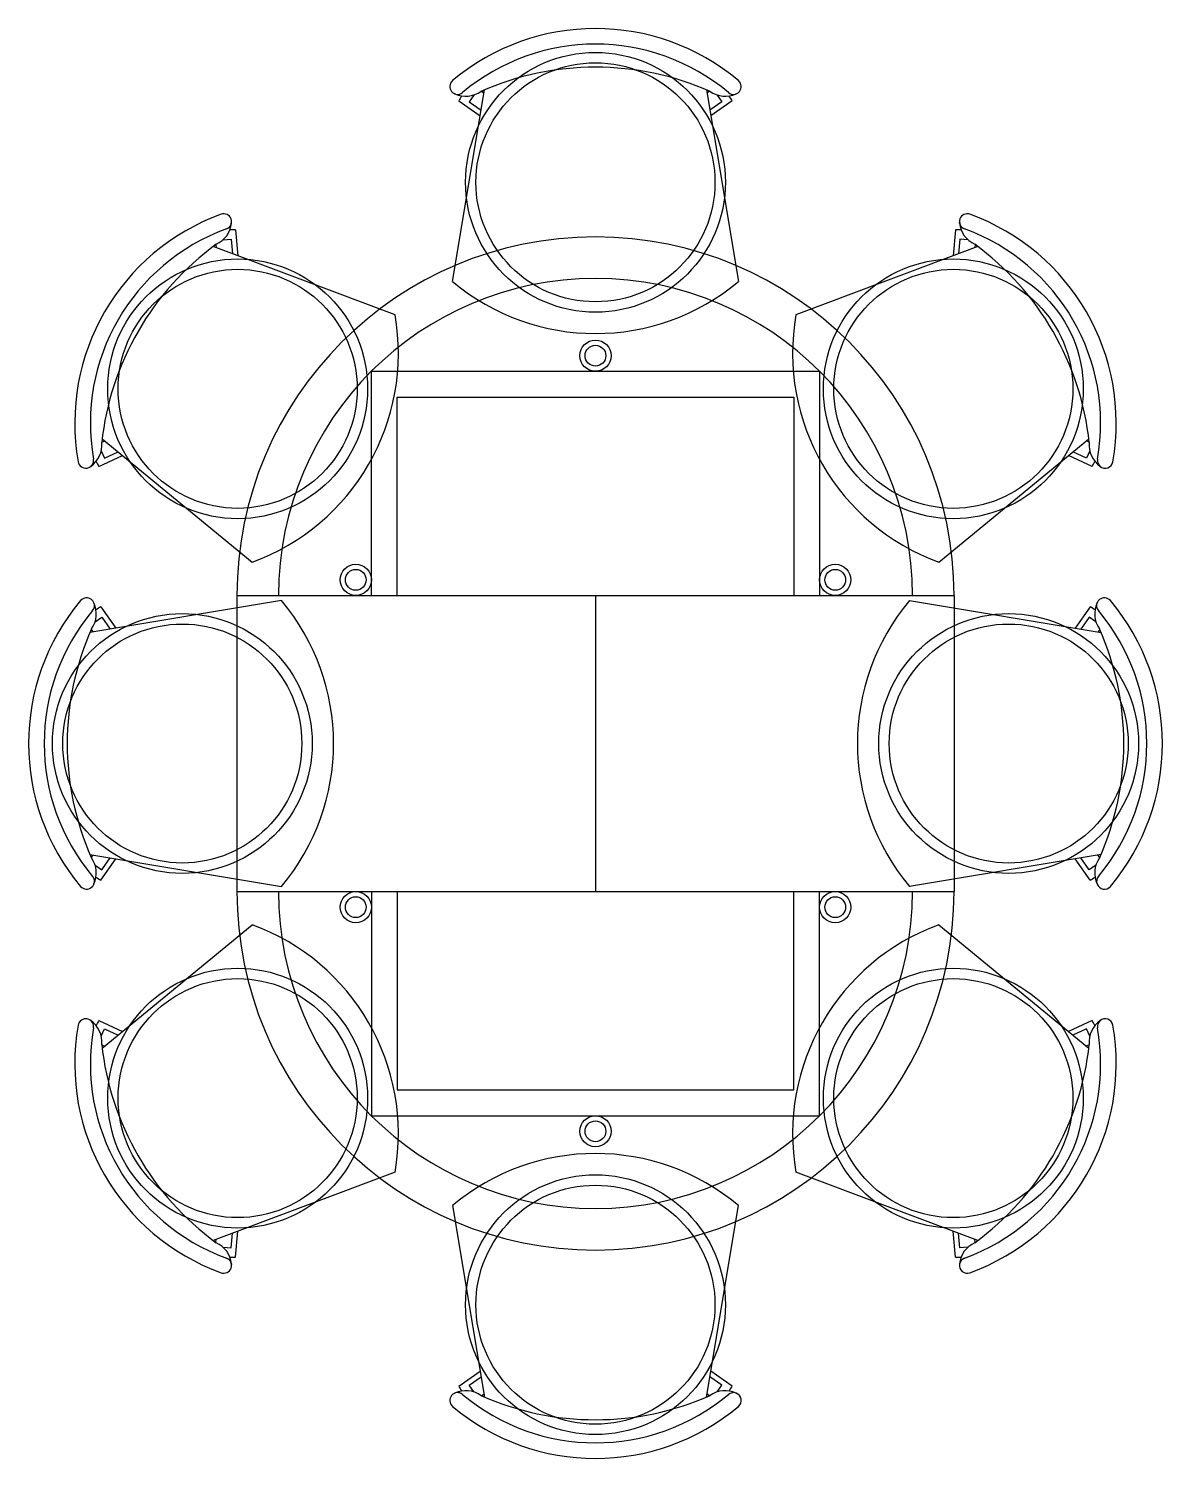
# Model space of a CAD drawing. Header units: millimetres. Extents: x 10079 to 35171, y 5151 to 19853.
# Drawn here: x 23803 to 25985, y 5506 to 8257 of the extents above; entities that cross this region are included whole.
import ezdxf

# ---------------------------------------------------------------- set-up
doc = ezdxf.new("R2010")
doc.units = ezdxf.units.MM

msp = doc.modelspace()

# ---------------------------------------------------------------- linework, layer by layer
at = {"color": 18, "linetype": 'ByBlock', "lineweight": -2, "ltscale": 0.7, "true_color": 0x000000}
for p, q in [((24618.7, 7770.7), (24680.2, 8139.3)), ((24623.4, 8131.5), (24622.1, 8132.1)), ((24630.7, 8118.3), (24671.9, 8089.3)), ((24659.4, 8129.3), (24650.4, 8116.6)), ((24674.1, 8136.7), (24679.2, 8133.1)), ((25107.3, 8139.3), (25168.7, 7770.7)), ((25113.4, 8136.7), (25108.3, 8133.1)), ((25156.8, 8118.3), (25115.6, 8089.3)), ((25128.1, 8129.3), (25137.1, 8116.6)), ((25164.1, 8131.5), (25165.4, 8132.1)), ((24650.4, 8116.6), (24673.7, 8100.3)), ((25137.1, 8116.6), (25113.8, 8100.3)), ((24193.1, 7883.1), (24193.3, 7884.5)), ((24201, 7870.2), (24205.4, 7820)), ((25586.5, 7870.2), (25582.1, 7820)), ((25594.4, 7883.1), (25594.2, 7884.5)), ((24177, 7850.8), (24192.5, 7852.2)), ((24192.5, 7852.2), (24195.1, 7823.9)), ((25595, 7852.2), (25592.4, 7823.9)), ((25610.5, 7850.8), (25595, 7852.2)), ((24508, 7706.7), (24158, 7837.8)), ((24163.3, 7841.8), (24163.9, 7835.6)), ((25629.5, 7837.8), (25279.5, 7706.7)), ((25624.2, 7841.8), (25623.6, 7835.6)), ((24462.4, 7166.4), (24462.4, 7597.8)), ((24462.4, 7597.8), (25325.1, 7597.8)), ((25325.1, 7597.8), (25325.1, 7166.4)), ((24512.4, 7166.4), (24512.4, 7547.8)), ((24512.4, 7547.8), (25275.1, 7547.8)), ((25275.1, 7547.8), (25275.1, 7166.4)), ((23943.6, 7461.3), (23949.3, 7463.9)), ((23944.4, 7467.9), (24233, 7230.4)), ((25554.5, 7230.4), (25843.1, 7467.9)), ((25843.9, 7461.3), (25838.2, 7463.9)), ((23937.9, 7414.5), (23983.5, 7435.7)), ((23942.7, 7444.9), (23949.2, 7430.8)), ((23949.2, 7430.8), (23975, 7442.8)), ((25849.6, 7414.5), (25804, 7435.7)), ((25838.3, 7430.8), (25812.5, 7442.8)), ((25844.8, 7444.9), (25838.3, 7430.8)), ((23922.8, 7414.8), (23921.7, 7414)), ((25864.7, 7414.8), (25865.8, 7414)), ((24289.5, 7156.4), (23920.8, 7095)), ((24203.7, 7166.4), (25583.7, 7166.4)), ((24203.7, 7166.4), (24203.7, 6596.4)), ((24203.7, 7166.4), (24203.7, 6596.4)), ((24893.7, 7166.4), (24893.7, 6596.4)), ((25498, 7156.4), (25866.7, 7095)), ((25583.7, 7166.4), (25583.7, 6596.4)), ((23928.7, 7151.8), (23928.1, 7153)), ((23941.9, 7144.5), (23970.8, 7103.3)), ((25845.6, 7144.5), (25816.7, 7103.3)), ((25858.8, 7151.8), (25859.4, 7153)), ((23923.5, 7101.1), (23927.1, 7096)), ((23930.8, 7115.8), (23943.6, 7124.7)), ((23943.6, 7124.7), (23959.9, 7101.5)), ((25843.9, 7124.7), (25827.6, 7101.5)), ((25856.7, 7115.8), (25843.9, 7124.7)), ((25864, 7101.1), (25860.4, 7096)), ((23920.8, 6667.9), (24289.5, 6606.4)), ((23923.5, 6661.7), (23927.1, 6666.8)), ((23941.9, 6618.3), (23970.8, 6659.5)), ((23943.6, 6638.1), (23959.9, 6661.4)), ((25866.7, 6667.9), (25498, 6606.4)), ((25845.6, 6618.3), (25816.7, 6659.5)), ((25843.9, 6638.1), (25827.6, 6661.4)), ((25864, 6661.7), (25860.4, 6666.8)), ((23930.8, 6647.1), (23943.6, 6638.1)), ((25856.7, 6647.1), (25843.9, 6638.1)), ((23928.7, 6611), (23928.1, 6609.8)), ((25858.8, 6611), (25859.4, 6609.8)), ((24203.7, 6596.4), (25583.7, 6596.4)), ((24203.7, 6596.4), (25583.7, 6596.4)), ((24462.4, 6596.4), (24462.4, 6165.1)), ((24512.4, 6596.4), (24512.4, 6215.1)), ((25275.1, 6215.1), (25275.1, 6596.4)), ((25325.1, 6165.1), (25325.1, 6596.4)), ((23944.4, 6294.9), (24233, 6532.5)), ((25554.5, 6532.5), (25843.1, 6294.9)), ((23922.8, 6348), (23921.7, 6348.8)), ((23937.9, 6348.3), (23983.5, 6327.1)), ((23942.7, 6317.9), (23949.2, 6332)), ((23949.2, 6332), (23975, 6320.1)), ((25849.6, 6348.3), (25804, 6327.1)), ((25838.3, 6332), (25812.5, 6320.1)), ((25844.8, 6317.9), (25838.3, 6332)), ((25864.7, 6348), (25865.8, 6348.8)), ((23943.6, 6301.6), (23949.3, 6298.9)), ((25843.9, 6301.6), (25838.2, 6298.9)), ((24512.4, 6215.1), (25275.1, 6215.1)), ((24462.4, 6165.1), (25325.1, 6165.1)), ((24508, 6056.1), (24158, 5925)), ((25629.5, 5925), (25279.5, 6056.1)), ((24618.7, 5992.2), (24680.2, 5623.5)), ((25107.3, 5623.5), (25168.7, 5992.2)), ((24163.3, 5921), (24163.9, 5927.2)), ((24192.5, 5910.6), (24195.1, 5938.9)), ((24201, 5892.7), (24205.4, 5942.8)), ((25586.5, 5892.7), (25582.1, 5942.8)), ((25595, 5910.6), (25592.4, 5938.9)), ((25624.2, 5921), (25623.6, 5927.2)), ((24177, 5912), (24192.5, 5910.6)), ((25610.5, 5912), (25595, 5910.6)), ((24193.1, 5879.7), (24193.3, 5878.4)), ((25594.4, 5879.7), (25594.2, 5878.4)), ((24630.7, 5644.6), (24671.9, 5673.5)), ((25156.8, 5644.6), (25115.6, 5673.5)), ((24650.4, 5646.2), (24673.7, 5662.6)), ((24659.4, 5633.5), (24650.4, 5646.2)), ((25137.1, 5646.2), (25113.8, 5662.6)), ((25128.1, 5633.5), (25137.1, 5646.2)), ((24623.4, 5631.3), (24622.1, 5630.8)), ((24674.1, 5626.2), (24679.2, 5629.8)), ((25113.4, 5626.2), (25108.3, 5629.8)), ((25164.1, 5631.3), (25165.4, 5630.8))]:
    msp.add_line(p, q, dxfattribs=at)
at = {"color": 18, "linetype": 'ByBlock', "lineweight": -2, "ltscale": 0.2, "true_color": 0x000000}
for centre, radius in [((24893.7, 7961.5), 250), ((24893.7, 7961.5), 230), ((24205.2, 7564), 250), ((24205.2, 7564), 230), ((25582.3, 7564), 250), ((25582.3, 7564), 230), ((24098.6, 6881.4), 250), ((25688.9, 6881.4), 250), ((24098.6, 6881.4), 230), ((25688.9, 6881.4), 230), ((24205.2, 6198.9), 250), ((25582.3, 6198.9), 250), ((24205.2, 6198.9), 230), ((25582.3, 6198.9), 230), ((24893.7, 5801.3), 250), ((24893.7, 5801.3), 230)]:
    msp.add_circle(centre, radius, dxfattribs=at)
at = {"color": 18, "linetype": 'ByBlock', "lineweight": -2, "ltscale": 0.7, "true_color": 0x000000}
for centre, radius in [((24893.7, 7627.8), 30), ((24893.7, 7627.8), 20), ((24432.4, 7196.4), 30), ((24432.4, 7196.4), 20), ((25355.1, 7196.4), 30), ((25355.1, 7196.4), 20), ((24432.4, 6566.4), 30), ((24432.4, 6566.4), 20), ((25355.1, 6566.4), 30), ((25355.1, 6566.4), 20), ((24893.7, 6135.1), 30), ((24893.7, 6135.1), 20)]:
    msp.add_circle(centre, radius, dxfattribs=at)
for centre, radius, start, end in [((24893.7, 7829.6), 427.8, 49.9929, 130.0071), ((24893.7, 7829.6), 397.8, 49.9929, 130.0071), ((24893.7, 7638.3), 544.7, 66.132, 113.868), ((24628.4, 8145.7), 15, 130.0071, 310.0071), ((25159.1, 8145.7), 15, 229.9929, 49.9929), ((24644.2, 8177), 50, 245.384, 305.6903), ((24893.7, 7963.9), 305, 147.5492, 149.6021), ((25143.3, 8177), 50, 234.3097, 294.616), ((24893.7, 7963.9), 305, 30.3979, 32.4508), ((24319.5, 7498), 427.8, 109.9929, 190.0071), ((24178.3, 7885.9), 15, 289.9929, 109.9929), ((25609.2, 7885.9), 15, 70.0071, 250.0071), ((25468, 7498), 427.8, 349.9929, 70.0071), ((24319.5, 7498), 397.8, 109.9929, 190.0071), ((24143.4, 7887.8), 50, 294.3097, 354.616), ((24203.1, 7565.2), 305, 90.3979, 92.4508), ((25584.4, 7565.2), 305, 87.5492, 89.6021), ((25644.1, 7887.8), 50, 185.384, 245.6903), ((25468, 7498), 397.8, 349.9929, 70.0071), ((24485.1, 7402.3), 544.7, 126.132, 173.868), ((25302.4, 7402.3), 544.7, 6.132, 53.868), ((24893.7, 8098.3), 427.8, 229.9929, 310.0071), ((24086.7, 7632.4), 427.8, 289.9929, 10.0071), ((25700.8, 7632.4), 427.8, 169.9929, 250.0071), ((23893.8, 7455.6), 50, 305.384, 5.6903), ((25893.7, 7455.6), 50, 174.3097, 234.616), ((23913, 7426.3), 15, 190.0071, 10.0071), ((24203.1, 7565.2), 305, 207.5492, 209.6021), ((25584.4, 7565.2), 305, 330.3979, 332.4508), ((25874.5, 7426.3), 15, 169.9929, 349.9929), ((24230.6, 6881.4), 427.8, 139.9929, 220.0071), ((23914.5, 7146.8), 15, 319.9929, 139.9929), ((23961.9, 6881.4), 427.8, 319.9929, 40.0071), ((25825.6, 6881.4), 427.8, 139.9929, 220.0071), ((25873, 7146.8), 15, 40.0071, 220.0071), ((25556.9, 6881.4), 427.8, 319.9929, 40.0071), ((24230.6, 6881.4), 397.8, 139.9929, 220.0071), ((23883.2, 7131), 50, 324.3097, 24.616), ((24096.2, 6881.4), 305, 120.3979, 122.4508), ((25691.3, 6881.4), 305, 57.5492, 59.6021), ((25904.3, 7131), 50, 155.384, 215.6903), ((25556.9, 6881.4), 397.8, 319.9929, 40.0071), ((24421.9, 6881.4), 544.7, 156.132, 203.868), ((25365.6, 6881.4), 544.7, 336.132, 23.868), ((23883.2, 6631.9), 50, 335.384, 35.6903), ((25904.3, 6631.9), 50, 144.3097, 204.616), ((23914.5, 6616.1), 15, 220.0071, 40.0071), ((24096.2, 6881.4), 305, 237.5492, 239.6021), ((25691.3, 6881.4), 305, 300.3979, 302.4508), ((25873, 6616.1), 15, 139.9929, 319.9929), ((24086.7, 6130.5), 427.8, 349.9929, 70.0071), ((25700.8, 6130.5), 427.8, 109.9929, 190.0071), ((24319.5, 6264.9), 427.8, 169.9929, 250.0071), ((23913, 6336.6), 15, 349.9929, 169.9929), ((24319.5, 6264.9), 397.8, 169.9929, 250.0071), ((23893.8, 6307.3), 50, 354.3097, 54.616), ((24203.1, 6197.7), 305, 150.3979, 152.4508), ((25468, 6264.9), 397.8, 289.9929, 10.0071), ((25468, 6264.9), 427.8, 289.9929, 10.0071), ((25893.7, 6307.3), 50, 125.384, 185.6903), ((25584.4, 6197.7), 305, 27.5492, 29.6021), ((25874.5, 6336.6), 15, 10.0071, 190.0071), ((24485.1, 6360.5), 544.7, 186.132, 233.868), ((25302.4, 6360.5), 544.7, 306.132, 353.868), ((24893.7, 5664.5), 427.8, 49.9929, 130.0071), ((24143.4, 5875), 50, 5.384, 65.6903), ((25644.1, 5875), 50, 114.3097, 174.616), ((24178.3, 5877), 15, 250.0071, 70.0071), ((24203.1, 6197.7), 305, 267.5492, 269.6021), ((25584.4, 6197.7), 305, 270.3979, 272.4508), ((25609.2, 5877), 15, 109.9929, 289.9929), ((24893.7, 5798.9), 305, 210.3979, 212.4508), ((24893.7, 5798.9), 305, 327.5492, 329.6021), ((24628.4, 5617.1), 15, 49.9929, 229.9929), ((24644.2, 5585.9), 50, 54.3097, 114.616), ((24893.7, 5933.3), 397.8, 229.9929, 310.0071), ((24893.7, 6124.6), 544.7, 246.132, 293.868), ((25143.3, 5585.9), 50, 65.384, 125.6903), ((25159.1, 5617.1), 15, 310.0071, 130.0071), ((24893.7, 5933.3), 427.8, 229.9929, 310.0071)]:
    msp.add_arc(centre, radius, start, end, dxfattribs=at)
at = {"color": 18, "linetype": 'ByBlock', "lineweight": -2, "true_color": 0x000000}
for centre, radius, start, end in [((24893.7, 7166.4), 690, 0, 180), ((24893.7, 7166.4), 610, 0, 180), ((24893.7, 6596.4), 690, 180, 0), ((24893.7, 6596.4), 610, 180, 0)]:
    msp.add_arc(centre, radius, start, end, dxfattribs=at)

doc.saveas('drawing.dxf')
